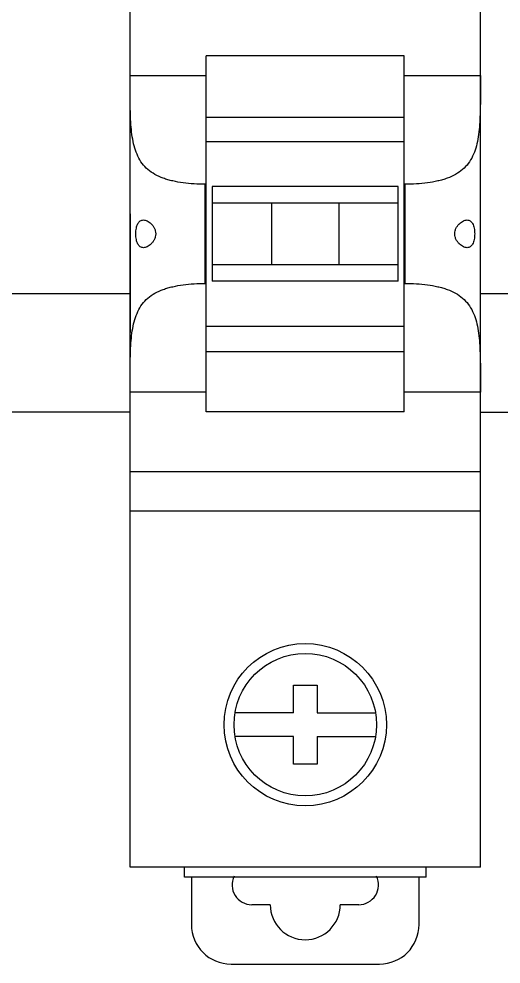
# Model space of a CAD drawing. Header units: millimetres. Extents: x -72 to 2978, y -1067 to 2817.
# Drawn here: x 1079.06 to 1103.42, y 1377.36 to 1425.13 of the extents above; entities that cross this region are included whole.
import ezdxf

# ---------------------------------------------------------------- set-up
doc = ezdxf.new("R2010")
doc.units = ezdxf.units.MM

msp = doc.modelspace()

# ---------------------------------------------------------------- linework, layer by layer
at = {"color": 7, "linetype": 'Continuous'}
for p, q in [((1084.68, 1382.262), (1084.68, 1463.262)), ((1102.38, 1382.262), (1102.38, 1463.262)), ((1088.53, 1405.271), (1088.53, 1423.271)), ((1098.53, 1423.271), (1088.53, 1423.271)), ((1098.53, 1405.271), (1098.53, 1423.271)), ((1084.68, 1422.275), (1088.53, 1422.275)), ((1098.53, 1422.275), (1102.38, 1422.275)), ((1088.53, 1420.16), (1098.53, 1420.16)), ((1088.53, 1418.929), (1098.53, 1418.929)), ((1088.48, 1411.763), (1088.48, 1416.78)), ((1088.53, 1416.78), (1088.48, 1416.78)), ((1088.83, 1416.667), (1088.83, 1415.821)), ((1098.23, 1416.667), (1088.83, 1416.667)), ((1098.23, 1415.821), (1098.23, 1416.667)), ((1098.58, 1416.78), (1098.53, 1416.78)), ((1098.58, 1411.763), (1098.58, 1416.78)), ((1088.83, 1415.82), (1088.83, 1411.874)), ((1090.03, 1415.819), (1088.83, 1415.82)), ((1095.23, 1415.819), (1090.03, 1415.819)), ((1091.83, 1415.819), (1091.831, 1412.721)), ((1095.23, 1415.819), (1095.229, 1412.721)), ((1098.23, 1415.82), (1095.23, 1415.819)), ((1098.23, 1411.874), (1098.23, 1415.82)), ((1088.83, 1412.721), (1098.23, 1412.721)), ((1088.48, 1411.763), (1088.53, 1411.763)), ((1098.23, 1411.874), (1088.83, 1411.874)), ((1098.53, 1411.763), (1098.58, 1411.763)), ((1098.53, 1409.591), (1088.53, 1409.591)), ((1088.53, 1408.326), (1098.53, 1408.326)), ((1088.53, 1406.267), (1084.68, 1406.267)), ((1102.38, 1406.267), (1098.53, 1406.267)), ((1098.53, 1405.271), (1088.53, 1405.271)), ((1084.68, 1402.262), (1102.38, 1402.262)), ((1102.38, 1400.262), (1084.68, 1400.262)), ((1092.93, 1391.462), (1094.13, 1391.462)), ((1092.93, 1390.062), (1092.93, 1391.462)), ((1094.13, 1391.462), (1094.13, 1390.062)), ((1092.93, 1390.062), (1089.98, 1390.062)), ((1094.13, 1390.062), (1097.079, 1390.062)), ((1092.93, 1388.862), (1089.98, 1388.862)), ((1092.93, 1387.462), (1092.93, 1388.862)), ((1094.13, 1388.862), (1097.079, 1388.862)), ((1094.13, 1388.862), (1094.13, 1387.462)), ((1094.13, 1387.462), (1092.93, 1387.462)), ((1102.38, 1382.262), (1084.68, 1382.262)), ((1087.43, 1381.762), (1087.43, 1382.262)), ((1099.63, 1381.762), (1099.63, 1382.262)), ((1099.63, 1381.762), (1087.43, 1381.762)), ((1087.78, 1381.762), (1087.78, 1379.362)), ((1099.28, 1379.362), (1099.28, 1381.762)), ((1091.761, 1380.362), (1090.83, 1380.362)), ((1096.23, 1380.362), (1095.299, 1380.362)), ((1089.78, 1377.362), (1097.28, 1377.362))]:
    msp.add_line(p, q, dxfattribs=at)
for p, q in [((1084.68, 1415.279), (1084.68, 1409.279)), ((1102.38, 1409.279), (1102.38, 1415.279))]:
    msp.add_line(p, q)
at = {"color": 6, "linetype": 'ByBlock'}
for p, q in [((1078.526, 1411.262), (1084.68, 1411.262)), ((1102.38, 1411.262), (1108.823, 1411.262)), ((1084.68, 1405.262), (1078.526, 1405.262)), ((1102.38, 1405.262), (1108.723, 1405.262))]:
    msp.add_line(p, q, dxfattribs=at)
at = {"color": 7, "linetype": 'Continuous'}
for radius in [4.1, 3.6]:
    msp.add_circle((1093.53, 1389.462), radius, dxfattribs=at)
for centre, radius, start, end in [((1090.83, 1381.362), 1, 154.0053, 270), ((1096.23, 1381.362), 1, 270, 25.9947), ((1093.53, 1380.362), 1.769, 180, 0), ((1089.78, 1379.362), 2, 180, 270), ((1097.28, 1379.362), 2, 270, 0)]:
    msp.add_arc(centre, radius, start, end, dxfattribs=at)
for points, knots in [([(1088.48, 1416.78), (1088.29, 1416.78), (1087.916, 1416.79), (1087.366, 1416.841), (1086.925, 1416.917), (1086.592, 1417.002), (1086.286, 1417.1), (1085.936, 1417.256), (1085.571, 1417.507), (1085.279, 1417.821), (1085.06, 1418.191), (1084.906, 1418.608), (1084.803, 1419.062), (1084.74, 1419.549), (1084.704, 1420.062), (1084.687, 1420.596), (1084.679, 1421.336), (1084.68, 1421.898), (1084.68, 1422.275)], [0, 0, 0, 0, 0.07078, 0.139987, 0.206206, 0.237857, 0.26842, 0.326241, 0.380415, 0.432713, 0.485354, 0.540138, 0.598017, 0.659194, 0.723415, 0.790202, 0.858974, 1, 1, 1, 1]), ([(1102.38, 1422.275), (1102.38, 1421.898), (1102.381, 1421.336), (1102.372, 1420.596), (1102.355, 1420.062), (1102.32, 1419.549), (1102.257, 1419.062), (1102.154, 1418.608), (1102, 1418.191), (1101.781, 1417.821), (1101.488, 1417.507), (1101.124, 1417.256), (1100.774, 1417.1), (1100.468, 1417.002), (1100.135, 1416.917), (1099.693, 1416.841), (1099.144, 1416.79), (1098.769, 1416.78), (1098.58, 1416.78)], [0, 0, 0, 0, 0.141026, 0.209798, 0.276585, 0.340806, 0.401983, 0.459862, 0.514646, 0.567287, 0.619585, 0.673759, 0.73158, 0.762143, 0.793794, 0.860013, 0.92922, 1, 1, 1, 1]), ([(1084.97, 1414.271), (1084.97, 1414.32), (1084.975, 1414.416), (1084.993, 1414.553), (1085.024, 1414.678), (1085.068, 1414.784), (1085.124, 1414.868), (1085.192, 1414.929), (1085.269, 1414.964), (1085.324, 1414.971), (1085.352, 1414.971)], [0, 0, 0, 0, 0.166485, 0.32576, 0.471923, 0.601472, 0.714318, 0.814042, 0.906983, 1, 1, 1, 1]), ([(1085.352, 1414.971), (1085.417, 1414.971), (1085.52, 1414.941), (1085.644, 1414.868), (1085.739, 1414.79), (1085.829, 1414.691), (1085.906, 1414.57), (1085.961, 1414.428), (1085.975, 1414.324), (1085.975, 1414.271)], [0, 0, 0, 0, 0.192565, 0.303251, 0.423797, 0.554199, 0.694427, 0.843968, 1, 1, 1, 1]), ([(1101.085, 1414.271), (1101.085, 1414.324), (1101.098, 1414.428), (1101.154, 1414.57), (1101.231, 1414.691), (1101.32, 1414.79), (1101.416, 1414.868), (1101.54, 1414.941), (1101.642, 1414.971), (1101.708, 1414.971)], [0, 0, 0, 0, 0.15603, 0.305572, 0.4458, 0.576202, 0.696749, 0.807435, 1, 1, 1, 1]), ([(1101.708, 1414.971), (1101.735, 1414.971), (1101.79, 1414.964), (1101.868, 1414.929), (1101.936, 1414.868), (1101.992, 1414.784), (1102.035, 1414.678), (1102.066, 1414.553), (1102.085, 1414.416), (1102.089, 1414.32), (1102.089, 1414.271)], [0, 0, 0, 0, 0.093016, 0.185958, 0.285682, 0.398528, 0.528077, 0.67424, 0.833516, 1, 1, 1, 1]), ([(1085.352, 1413.571), (1085.324, 1413.571), (1085.269, 1413.578), (1085.192, 1413.613), (1085.124, 1413.674), (1085.068, 1413.758), (1085.024, 1413.864), (1084.993, 1413.989), (1084.975, 1414.126), (1084.97, 1414.222), (1084.97, 1414.271)], [0, 0, 0, 0, 0.093017, 0.185958, 0.285682, 0.398528, 0.528077, 0.67424, 0.833516, 1, 1, 1, 1]), ([(1085.975, 1414.271), (1085.975, 1414.218), (1085.961, 1414.114), (1085.906, 1413.972), (1085.829, 1413.851), (1085.739, 1413.752), (1085.644, 1413.674), (1085.52, 1413.601), (1085.417, 1413.571), (1085.352, 1413.571)], [0, 0, 0, 0, 0.15603, 0.305572, 0.4458, 0.576202, 0.696749, 0.807435, 1, 1, 1, 1]), ([(1101.708, 1413.571), (1101.642, 1413.571), (1101.54, 1413.601), (1101.416, 1413.674), (1101.32, 1413.752), (1101.231, 1413.851), (1101.154, 1413.972), (1101.098, 1414.114), (1101.085, 1414.218), (1101.085, 1414.271)], [0, 0, 0, 0, 0.192565, 0.303251, 0.423797, 0.554199, 0.694427, 0.843968, 1, 1, 1, 1]), ([(1102.089, 1414.271), (1102.089, 1414.222), (1102.085, 1414.126), (1102.066, 1413.989), (1102.035, 1413.864), (1101.992, 1413.758), (1101.936, 1413.674), (1101.868, 1413.613), (1101.79, 1413.578), (1101.735, 1413.571), (1101.708, 1413.571)], [0, 0, 0, 0, 0.166485, 0.32576, 0.471923, 0.601472, 0.714318, 0.814042, 0.906983, 1, 1, 1, 1]), ([(1084.68, 1406.267), (1084.68, 1406.644), (1084.679, 1407.206), (1084.687, 1407.946), (1084.704, 1408.48), (1084.74, 1408.993), (1084.803, 1409.48), (1084.906, 1409.934), (1085.06, 1410.351), (1085.279, 1410.721), (1085.571, 1411.035), (1085.936, 1411.286), (1086.286, 1411.442), (1086.592, 1411.54), (1086.925, 1411.625), (1087.366, 1411.701), (1087.916, 1411.752), (1088.29, 1411.763), (1088.48, 1411.763)], [0, 0, 0, 0, 0.141026, 0.209798, 0.276585, 0.340806, 0.401983, 0.459862, 0.514646, 0.567287, 0.619585, 0.673759, 0.73158, 0.762143, 0.793794, 0.860013, 0.92922, 1, 1, 1, 1]), ([(1098.58, 1411.763), (1098.769, 1411.763), (1099.144, 1411.752), (1099.693, 1411.701), (1100.135, 1411.625), (1100.468, 1411.54), (1100.774, 1411.442), (1101.124, 1411.286), (1101.488, 1411.035), (1101.781, 1410.721), (1102, 1410.351), (1102.154, 1409.934), (1102.257, 1409.48), (1102.32, 1408.993), (1102.355, 1408.48), (1102.372, 1407.946), (1102.381, 1407.206), (1102.38, 1406.644), (1102.38, 1406.267)], [0, 0, 0, 0, 0.07078, 0.139987, 0.206206, 0.237857, 0.26842, 0.326241, 0.380415, 0.432713, 0.485354, 0.540138, 0.598017, 0.659194, 0.723415, 0.790202, 0.858974, 1, 1, 1, 1])]:
    msp.add_open_spline(points, degree=3, knots=knots, dxfattribs=at)

doc.saveas('drawing.dxf')
